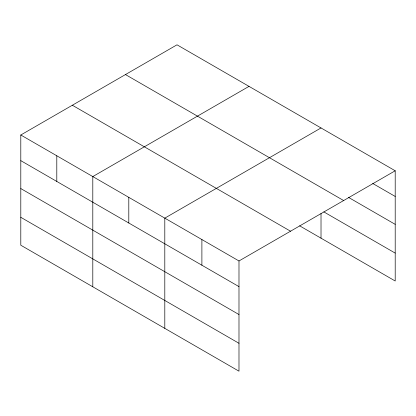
<?xml version="1.0" encoding="UTF-8"?>
<svg xmlns="http://www.w3.org/2000/svg" width="416" height="416" viewBox="0 0 416 416"><rect width="100%" height="100%" fill="white"/><g stroke="black" fill="none" stroke-linecap="round" stroke-linejoin="round"><path stroke-width="0.62" d="M20.8 134.997L238.987 260.967L238.987 371.192L20.8 245.222L20.8 134.997L177.013 44.808L395.2 170.778L395.2 281.003L299.64 225.831M249.012 86.377L92.804 176.566L92.804 286.79M321.017 127.951L164.804 218.14L164.804 328.359M238.987 260.967L395.2 170.778M372.72 183.466L395.2 196.446M348.556 197.418L395.2 224.349M125.46 74.573L343.652 200.543M323.825 211.89L395.2 253.1M72.348 105.238L290.54 231.208M20.8 160.659L238.987 286.629M20.8 188.568L238.987 314.538M20.8 217.318L238.987 343.288M321.017 213.512L321.017 238.17M201.895 239.554L201.895 265.216M128.804 197.35L128.804 223.018M56.8 155.782L56.8 181.449"/></g></svg>
